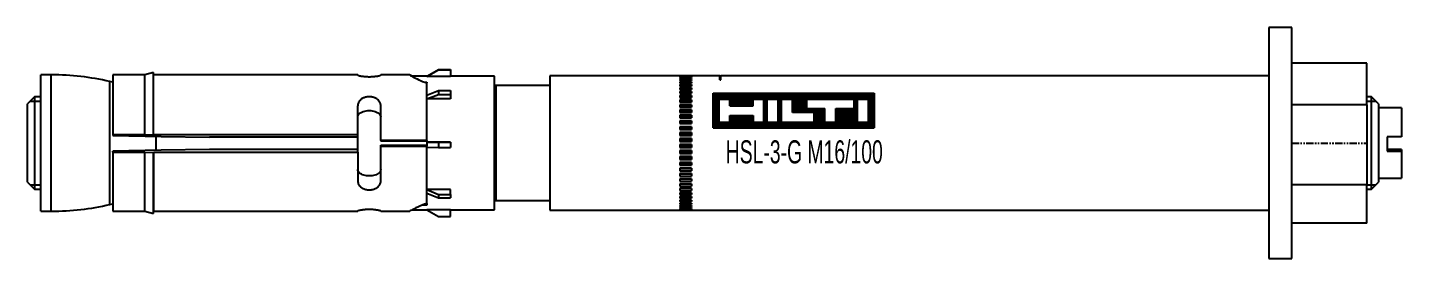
# Model space of a CAD drawing. Header units: millimetres. Extents: x 296 to 4896, y 152 to 3333.
# Drawn here: x 2737.9 to 2975.9, y 822.3 to 862.3 of the extents above; entities that cross this region are included whole.
import ezdxf
from ezdxf.enums import TextEntityAlignment as Align

# ---------------------------------------------------------------- set-up
doc = ezdxf.new("R2010")
doc.units = ezdxf.units.MM
doc.linetypes.add('DASHED', pattern=[0.25, 0.15625, -0.09375])
doc.linetypes.add('PHANTOM', pattern=[2.5, 1.25, -0.25, 0.25, -0.25, 0.25, -0.25])
for name, color, linetype in [('1', 1, 'DASHED'), ('10', 1, 'Continuous'), ('150', 7, 'Continuous'), ('3', 4, 'Continuous')]:
    doc.layers.add(name, color=color, linetype=linetype)
doc.styles.get("Standard").update_dxf_attribs({"font": 'arial.ttf'})

# ---------------------------------------------------------------- blocks, each defined once
blk = doc.blocks.new('HSL-3-G M16-100')
at = {"layer": '1', "color": 3, "linetype": 'Continuous'}
for p, q in [((0, 20), (-4, 20)), ((-4, 20), (-4, -20)), ((0, -20), (0, 20)), ((-197.2, 12.2), (-198.69, 11.8)), ((-197.09, 11.8), (-197.2, 12.2)), ((-197.2, 1.48), (-197.2, 12.2)), ((-149.8, 11.56), (-147.81, 12.71)), ((-149.8, 11.54), (-147.81, 12.68)), ((-147.81, 12.71), (-147.81, 12.68)), ((-147.81, 12.71), (-145.7, 12.71)), ((-147.81, 12.68), (-145.7, 12.68)), ((-145.7, 12.71), (-145.7, 12.68)), ((-145.7, 12.68), (-145.7, 11.53)), ((-214.87, 11.8), (-216.7, 11.8)), ((-216.7, -11.8), (-216.7, 11.8)), ((-204.2, 10.52), (-204.75, 10.65)), ((-198.69, 11.8), (-204.2, 11.8)), ((-204.2, 11.8), (-204.2, 1.43)), ((-198.69, 1.43), (-198.69, 11.8)), ((-161.8, 11.8), (-197.09, 11.8)), ((-152.8, 11.8), (-157.8, 11.8)), ((-149.8, 11.55), (-152.39, 11.55)), ((-150.15, 10.52), (-149.8, 10.52)), ((-149.8, 11.56), (-149.8, 11.55)), ((-149.8, 11.55), (-149.8, 11.54)), ((-149.8, 11.54), (-149.8, 11.53)), ((-145.7, 11.53), (-149.8, 11.53)), ((-149.8, 10.52), (-149.8, 10.41)), ((-149.8, 0.43), (-149.8, 10.4)), ((-138.1, 11.55), (-145.7, 11.55)), ((-138.1, -11.55), (-138.1, 11.55)), ((-128.5, 9.95), (-137.9, 9.95)), ((-106, 11.65), (-128.5, 11.65)), ((-128.5, 11.65), (-128.5, -11.65)), ((-106, 11.65), (-104, 11.65)), ((-104, 11.62), (-106, 11.62)), ((-106, 11.62), (-106, 11.58)), ((-106, 11.58), (-104, 11.58)), ((-104, 11.5), (-106, 11.5)), ((-106, 11.5), (-106, 11.42)), ((-106, 11.42), (-104, 11.42)), ((-104, 11.29), (-106, 11.29)), ((-106, 11.29), (-106, 11.16)), ((-106, 11.16), (-104, 11.16)), ((-106, 10.99), (-106, 10.82)), ((-104, 10.99), (-106, 10.99)), ((-106, 10.82), (-104, 10.82)), ((-106, 10.6), (-106, 10.39)), ((-104, 10.6), (-106, 10.6)), ((-106, 10.39), (-104, 10.39)), ((-106, 10.13), (-106, 9.87)), ((-104, 10.13), (-106, 10.13)), ((-106, 9.87), (-104, 9.87)), ((-106, 9.57), (-106, 9.28)), ((-104, 9.57), (-106, 9.57)), ((-99.1, 11.65), (-104, 11.65)), ((-104, 11.62), (-104, 11.58)), ((-104, 11.5), (-104, 11.42)), ((-104, 11.29), (-104, 11.16)), ((-104, 10.99), (-104, 10.82)), ((-104, 10.6), (-104, 10.39)), ((-104, 10.13), (-104, 9.87)), ((-104, 9.57), (-104, 9.28)), ((-99.1, 10.95), (-99.1, 11.65)), ((-99.1, 10.95), (-98.9, 10.95)), ((-4, 11.65), (-98.9, 11.65)), ((-98.9, 10.95), (-98.9, 11.65)), ((-217.8, 8), (-219, 6.8)), ((-218.55, 7.25), (-216.7, 7.25)), ((-216.7, 8), (-217.8, 8)), ((-217.8, 8), (-217.8, -8)), ((-149.8, 8.29), (-147.81, 9.08)), ((-149.8, 7.64), (-147.81, 8.43)), ((-145.7, 7.63), (-149.8, 7.63)), ((-147.81, 9.08), (-147.81, 8.43)), ((-147.81, 9.08), (-145.7, 9.08)), ((-147.81, 8.43), (-145.7, 8.43)), ((-145.7, 9.08), (-145.7, 8.43)), ((-145.7, 8.43), (-145.7, 7.63)), ((-106, 9.28), (-104, 9.28)), ((-106, 8.93), (-106, 8.61)), ((-104, 8.93), (-106, 8.93)), ((-106, 8.61), (-104, 8.61)), ((-106, 8.23), (-106, 7.87)), ((-104, 8.23), (-106, 8.23)), ((-104, 7.88), (-106, 7.88)), ((-106, 7.87), (-104, 7.87)), ((-106, 7.46), (-106, 7.07)), ((-104, 7.46), (-106, 7.46)), ((-104, 8.93), (-104, 8.61)), ((-104, 8.23), (-104, 7.87)), ((-104, 7.46), (-104, 7.07)), ((13.8, 8), (13, 8)), ((13, 7.25), (14.55, 7.25)), ((15, 6.8), (13.8, 8)), ((13.8, -8), (13.8, 8)), ((-219, -6.8), (-219, 6.8)), ((-161.8, -1.1), (-161.8, 6.42)), ((-157.8, 0.43), (-157.8, 6.42)), ((-104, 7.11), (-106, 7.11)), ((-106, 7.07), (-104, 7.07)), ((-106, 6.62), (-106, 6.21)), ((-104, 6.62), (-106, 6.62)), ((-104, 6.28), (-106, 6.28)), ((-106, 6.21), (-104, 6.21)), ((-106, 5.74), (-106, 5.3)), ((-104, 5.74), (-106, 5.74)), ((-104, 5.4), (-106, 5.4)), ((-106, 5.3), (-104, 5.3)), ((-104, 4.81), (-106, 4.81)), ((-106, 4.81), (-106, 4.35)), ((-104, 6.62), (-104, 6.21)), ((-104, 5.74), (-104, 5.3)), ((-104, 4.81), (-104, 4.35)), ((15, 6.8), (15, -6.8)), ((19, 6.1), (15, 6.1)), ((19, 6.1), (19, 1.1)), ((-104, 4.48), (-106, 4.48)), ((-106, 4.35), (-104, 4.35)), ((-104, 3.83), (-106, 3.83)), ((-106, 3.83), (-106, 3.36)), ((-104, 3.52), (-106, 3.52)), ((-106, 3.36), (-104, 3.36)), ((-104, 2.83), (-106, 2.83)), ((-106, 2.83), (-106, 2.35)), ((-104, 2.54), (-106, 2.54)), ((-104, 3.83), (-104, 3.36)), ((-104, 2.83), (-104, 2.35)), ((-204.2, 1.43), (-204.2, 1.3)), ((-198.69, 1.43), (-197.2, 1.48)), ((-197.09, 1.45), (-161.8, 1.45)), ((-196.7, -1.28), (-196.7, 1.17)), ((-161.8, 0.99), (-187.47, 0.99)), ((-157.8, 0.43), (-157.8, 0.3)), ((-149.8, 0.3), (-157.8, 0.3)), ((-149.8, 0.43), (-149.8, 0.42)), ((-149.8, 0.42), (-149.8, 0.16)), ((-149.8, 0.16), (-147.81, 0.14)), ((-149.8, 0.16), (-149.8, 0.16)), ((-149.8, 0.16), (-149.8, -0.56)), ((-145.7, 0.16), (-149.8, 0.16)), ((-147.81, 0.14), (-145.7, 0.14)), ((-147.81, 0.14), (-147.81, -0.76)), ((-145.7, 0.14), (-145.7, 0.16)), ((-145.7, 0.14), (-145.7, -0.76)), ((-106, 2.35), (-104, 2.35)), ((-104, 1.81), (-106, 1.81)), ((-106, 1.81), (-106, 1.32)), ((-104, 1.53), (-106, 1.53)), ((-106, 1.32), (-104, 1.32)), ((-104, 0.77), (-106, 0.77)), ((-106, 0.77), (-106, 0.28)), ((-104, 0.51), (-106, 0.51)), ((-106, 0.28), (-104, 0.28)), ((-104, 1.81), (-104, 1.32)), ((-104, 0.77), (-104, 0.28)), ((16.5, 1.1), (16.5, -1.4)), ((19, 1.1), (16.5, 1.1)), ((-204.2, -1.56), (-204.2, -1.42)), ((-204.2, -1.56), (-204.2, -11.8)), ((-204.2, -1.56), (-198.69, -1.56)), ((-198.69, -1.56), (-197.2, -1.62)), ((-198.69, -11.8), (-198.69, -1.56)), ((-197.2, -1.62), (-197.09, -1.56)), ((-197.2, -12.2), (-197.2, -1.62)), ((-197.09, -1.56), (-161.8, -1.56)), ((-197.09, -11.8), (-197.09, -1.56)), ((-187.46, -1.1), (-187.47, -1.1)), ((-161.8, -1.1), (-187.47, -1.1)), ((-161.8, -1.56), (-161.8, -1.1)), ((-161.8, -1.56), (-161.8, -6.54)), ((-157.8, -0.57), (-157.8, -0.4)), ((-157.8, -0.4), (-149.8, -0.4)), ((-157.8, -6.54), (-157.8, -0.57)), ((-149.8, -0.57), (-149.8, -0.56)), ((-149.8, -10.46), (-149.8, -0.57)), ((-149.8, -0.74), (-147.81, -0.76)), ((-147.81, -0.76), (-145.7, -0.76)), ((-104, -0.28), (-106, -0.28)), ((-106, -0.28), (-106, -0.77)), ((-104, -0.51), (-106, -0.51)), ((-106, -0.77), (-104, -0.77)), ((-106, -1.32), (-106, -1.81)), ((-104, -1.32), (-106, -1.32)), ((-104, -1.53), (-106, -1.53)), ((-106, -1.81), (-104, -1.81)), ((-106, -2.35), (-106, -2.83)), ((-104, -2.35), (-106, -2.35)), ((-104, -0.28), (-104, -0.77)), ((-104, -1.32), (-104, -1.81)), ((-104, -2.35), (-104, -2.83)), ((19, -1.1), (16.5, -1.1)), ((16.5, -1.4), (19, -1.4)), ((19, -1.1), (19, -1.4)), ((19, -1.4), (19, -6.1)), ((-104, -2.54), (-106, -2.54)), ((-106, -2.83), (-104, -2.83)), ((-106, -3.36), (-106, -3.83)), ((-104, -3.36), (-106, -3.36)), ((-104, -3.52), (-106, -3.52)), ((-106, -3.83), (-104, -3.83)), ((-106, -4.35), (-106, -4.81)), ((-104, -4.35), (-106, -4.35)), ((-104, -4.48), (-106, -4.48)), ((-104, -3.36), (-104, -3.83)), ((-104, -4.35), (-104, -4.81)), ((-219, -6.8), (-217.8, -8)), ((-106, -4.81), (-104, -4.81)), ((-106, -5.3), (-106, -5.74)), ((-104, -5.3), (-106, -5.3)), ((-104, -5.4), (-106, -5.4)), ((-106, -5.74), (-104, -5.74)), ((-106, -6.21), (-106, -6.62)), ((-104, -6.21), (-106, -6.21)), ((-104, -6.28), (-106, -6.28)), ((-106, -6.62), (-104, -6.62)), ((-106, -7.07), (-106, -7.46)), ((-104, -7.07), (-106, -7.07)), ((-104, -7.11), (-106, -7.11)), ((-104, -5.3), (-104, -5.74)), ((-104, -6.21), (-104, -6.62)), ((-104, -7.07), (-104, -7.46)), ((13.8, -8), (15, -6.8)), ((15, -6.1), (19, -6.1)), ((-218.55, -7.25), (-216.7, -7.25)), ((-217.8, -8), (-216.7, -8)), ((-145.7, -8.05), (-149.8, -8.05)), ((-149.8, -8.06), (-147.81, -8.89)), ((-149.8, -8.68), (-147.81, -9.51)), ((-147.81, -8.89), (-147.81, -9.51)), ((-147.81, -8.89), (-145.7, -8.89)), ((-147.81, -9.51), (-145.7, -9.51)), ((-145.7, -8.89), (-145.7, -8.05)), ((-145.7, -8.89), (-145.7, -9.51)), ((-106, -7.46), (-104, -7.46)), ((-106, -7.87), (-106, -8.23)), ((-104, -7.87), (-106, -7.87)), ((-104, -7.88), (-106, -7.88)), ((-106, -8.23), (-104, -8.23)), ((-104, -8.61), (-106, -8.61)), ((-106, -8.61), (-106, -8.93)), ((-106, -8.93), (-104, -8.93)), ((-104, -9.28), (-106, -9.28)), ((-106, -9.28), (-106, -9.57)), ((-104, -7.87), (-104, -8.23)), ((-104, -8.61), (-104, -8.93)), ((-104, -9.28), (-104, -9.57)), ((13, -7.25), (14.55, -7.25)), ((13, -8), (13.8, -8)), ((-216.7, -11.8), (-214.87, -11.8)), ((-204.75, -10.65), (-204.2, -10.52)), ((-204.2, -11.8), (-198.69, -11.8)), ((-198.69, -11.8), (-197.2, -12.2)), ((-197.2, -12.2), (-197.09, -11.8)), ((-197.09, -11.8), (-161.8, -11.8)), ((-157.8, -11.8), (-152.8, -11.8)), ((-152.34, -11.55), (-149.8, -11.55)), ((-149.8, -10.75), (-150.6, -10.75)), ((-149.8, -10.48), (-149.8, -10.75)), ((-145.7, -11.55), (-149.8, -11.55)), ((-149.8, -11.56), (-149.8, -11.55)), ((-149.8, -11.56), (-147.81, -12.71)), ((-145.7, -11.55), (-138.1, -11.55)), ((-145.7, -12.71), (-145.7, -11.55)), ((-137.9, -9.95), (-128.5, -9.95)), ((-128.5, -11.65), (-106, -11.65)), ((-106, -9.57), (-104, -9.57)), ((-104, -9.87), (-106, -9.87)), ((-106, -9.87), (-106, -10.13)), ((-106, -10.13), (-104, -10.13)), ((-104, -10.39), (-106, -10.39)), ((-106, -10.39), (-106, -10.6)), ((-106, -10.6), (-104, -10.6)), ((-104, -10.82), (-106, -10.82)), ((-106, -10.82), (-106, -10.99)), ((-106, -10.99), (-104, -10.99)), ((-106, -11.16), (-106, -11.29)), ((-104, -11.16), (-106, -11.16)), ((-106, -11.29), (-104, -11.29)), ((-106, -11.42), (-106, -11.5)), ((-104, -11.42), (-106, -11.42)), ((-106, -11.5), (-104, -11.5)), ((-106, -11.58), (-106, -11.62)), ((-104, -11.58), (-106, -11.58)), ((-106, -11.62), (-104, -11.62)), ((-104, -11.65), (-106, -11.65)), ((-104, -9.87), (-104, -10.13)), ((-104, -10.39), (-104, -10.6)), ((-104, -10.82), (-104, -10.99)), ((-104, -11.16), (-104, -11.29)), ((-104, -11.42), (-104, -11.5)), ((-104, -11.58), (-104, -11.62)), ((-104, -11.65), (-4, -11.65)), ((-147.81, -12.71), (-145.7, -12.71)), ((-4, -20), (0, -20))]:
    blk.add_line(p, q, dxfattribs=at)
at = {"layer": '1', "color": 1, "linetype": 'Continuous'}
for p, q in [((-214.87, -11.8), (-214.87, 11.8)), ((-204.75, -10.65), (-204.75, 10.65)), ((-137.9, 9.95), (-137.9, -9.95))]:
    blk.add_line(p, q, dxfattribs=at)
at = {"layer": '1', "color": 3, "linetype": 'Continuous'}
for points in [[(-161.8, 11.78, 0), (-161.79, 11.77, 0), (-161.78, 11.75, 0), (-161.74, 11.74, 0), (-161.7, 11.72, 0), (-161.65, 11.7, 0), (-161.58, 11.68, 0), (-161.5, 11.66, 0), (-161.42, 11.64, 0), (-161.32, 11.62, 0), (-161.21, 11.6, 0), (-161.1, 11.58, 0), (-160.98, 11.56, 0), (-160.84, 11.55, 0), (-160.71, 11.53, 0), (-160.57, 11.52, 0), (-160.42, 11.5, 0), (-160.27, 11.49, 0), (-160.11, 11.49, 0), (-159.96, 11.48, 0), (-159.8, 11.48, 0), (-159.64, 11.48, 0), (-159.49, 11.49, 0), (-159.33, 11.49, 0), (-159.18, 11.5, 0), (-159.03, 11.52, 0), (-158.89, 11.53, 0), (-158.76, 11.55, 0), (-158.62, 11.56, 0), (-158.5, 11.58, 0), (-158.39, 11.6, 0), (-158.28, 11.62, 0), (-158.18, 11.64, 0), (-158.1, 11.66, 0), (-158.02, 11.68, 0), (-157.95, 11.7, 0), (-157.9, 11.72, 0), (-157.86, 11.74, 0), (-157.82, 11.75, 0), (-157.81, 11.77, 0), (-157.8, 11.78, 0)], [(-152.8, 11.8, 0), (-152.79, 11.79, 0), (-152.74, 11.76, 0), (-152.66, 11.71, 0), (-152.55, 11.64, 0), (-152.4, 11.56, 0), (-152.23, 11.46, 0), (-152.02, 11.35, 0), (-151.78, 11.22, 0), (-151.52, 11.09, 0), (-151.22, 10.95, 0), (-150.9, 10.81, 0), (-150.56, 10.67, 0), (-150.19, 10.53, 0), (-149.8, 10.4, 0)], [(-152.34, 11.55, 0), (-152.43, 11.6, 0), (-152.51, 11.64, 0), (-152.58, 11.68, 0), (-152.64, 11.72, 0), (-152.69, 11.74, 0), (-152.73, 11.77, 0), (-152.77, 11.78, 0), (-152.79, 11.79, 0)], [(-106, 11.65, 0), (-106, 11.65, 0), (-106, 11.65, 0)], [(-104, 11.65, 0), (-104, 11.65, 0), (-104, 11.65, 0)], [(-157.8, 6.42, 0), (-157.8, 6.53, 0), (-157.82, 6.64, 0), (-157.84, 6.75, 0), (-157.87, 6.85, 0), (-157.91, 6.95, 0), (-157.95, 7.05, 0), (-158.01, 7.15, 0), (-158.07, 7.24, 0), (-158.14, 7.33, 0), (-158.21, 7.41, 0), (-158.3, 7.49, 0), (-158.39, 7.56, 0), (-158.48, 7.63, 0), (-158.58, 7.69, 0), (-158.69, 7.75, 0), (-158.8, 7.8, 0), (-158.92, 7.85, 0), (-159.03, 7.89, 0), (-159.16, 7.92, 0), (-159.28, 7.95, 0), (-159.41, 7.97, 0), (-159.54, 7.99, 0), (-159.67, 8, 0), (-159.8, 8, 0), (-159.93, 8, 0), (-160.06, 7.99, 0), (-160.19, 7.97, 0), (-160.32, 7.95, 0), (-160.44, 7.92, 0), (-160.57, 7.89, 0), (-160.68, 7.85, 0), (-160.8, 7.8, 0), (-160.91, 7.75, 0), (-161.02, 7.69, 0), (-161.12, 7.63, 0), (-161.21, 7.56, 0), (-161.3, 7.49, 0), (-161.39, 7.41, 0), (-161.46, 7.33, 0), (-161.53, 7.24, 0), (-161.59, 7.15, 0), (-161.65, 7.05, 0), (-161.69, 6.95, 0), (-161.73, 6.85, 0), (-161.76, 6.75, 0), (-161.78, 6.64, 0), (-161.8, 6.53, 0), (-161.8, 6.42, 0)], [(-161.8, 4.52, 0), (-161.76, 4.74, 0), (-161.65, 4.94, 0), (-161.49, 5.11, 0), (-161.29, 5.25, 0), (-161.08, 5.37, 0), (-160.84, 5.46, 0), (-160.59, 5.54, 0), (-160.33, 5.59, 0), (-160.07, 5.62, 0), (-159.8, 5.63, 0), (-159.54, 5.62, 0), (-159.27, 5.59, 0), (-159.02, 5.54, 0), (-158.77, 5.46, 0), (-158.53, 5.37, 0), (-158.31, 5.25, 0), (-158.12, 5.11, 0), (-157.96, 4.94, 0), (-157.84, 4.74, 0), (-157.8, 4.52, 0)], [(-198.69, 1.43, 0), (-201.45, 1.43, 0), (-204.2, 1.43, 0)], [(-204.2, 1.3, 0), (-204.2, 1.3, 0), (-204.19, 1.29, 0)], [(-204.19, 1.29, 0), (-195.83, 1.15, 0), (-187.46, 1.01, 0)], [(-149.8, 0.43, 0), (-153.8, 0.43, 0), (-157.8, 0.43, 0)], [(-204.19, -1.41, 0), (-204.2, -1.42, 0), (-204.2, -1.42, 0)], [(-187.46, -1.1, 0), (-195.83, -1.26, 0), (-204.19, -1.41, 0)], [(-157.8, -0.57, 0), (-153.8, -0.57, 0), (-149.8, -0.57, 0)], [(-157.8, -4.6, 0), (-157.83, -4.8, 0), (-157.93, -4.98, 0), (-158.07, -5.14, 0), (-158.24, -5.27, 0), (-158.43, -5.39, 0), (-158.63, -5.49, 0), (-158.85, -5.56, 0), (-159.08, -5.62, 0), (-159.32, -5.66, 0), (-159.56, -5.69, 0), (-159.8, -5.7, 0), (-160.04, -5.69, 0), (-160.28, -5.66, 0), (-160.52, -5.62, 0), (-160.75, -5.56, 0), (-160.97, -5.49, 0), (-161.17, -5.39, 0), (-161.36, -5.27, 0), (-161.53, -5.14, 0), (-161.67, -4.98, 0), (-161.76, -4.8, 0), (-161.8, -4.6, 0)], [(-161.8, -6.54, 0), (-161.79, -6.67, 0), (-161.78, -6.79, 0), (-161.74, -6.92, 0), (-161.7, -7.04, 0), (-161.65, -7.16, 0), (-161.58, -7.27, 0), (-161.5, -7.38, 0), (-161.42, -7.48, 0), (-161.32, -7.58, 0), (-161.21, -7.66, 0), (-161.1, -7.74, 0), (-160.98, -7.82, 0), (-160.84, -7.88, 0), (-160.71, -7.94, 0), (-160.57, -7.99, 0), (-160.42, -8.03, 0), (-160.27, -8.06, 0), (-160.11, -8.08, 0), (-159.96, -8.1, 0), (-159.8, -8.1, 0), (-159.64, -8.1, 0), (-159.49, -8.08, 0), (-159.33, -8.06, 0), (-159.18, -8.03, 0), (-159.03, -7.99, 0), (-158.89, -7.94, 0), (-158.76, -7.88, 0), (-158.62, -7.82, 0), (-158.5, -7.74, 0), (-158.39, -7.66, 0), (-158.28, -7.58, 0), (-158.18, -7.48, 0), (-158.1, -7.38, 0), (-158.02, -7.27, 0), (-157.95, -7.16, 0), (-157.9, -7.04, 0), (-157.86, -6.92, 0), (-157.82, -6.79, 0), (-157.81, -6.67, 0), (-157.8, -6.54, 0)], [(-157.8, -11.78, 0), (-157.8, -11.78, 0), (-157.82, -11.77, 0), (-157.84, -11.76, 0), (-157.87, -11.75, 0), (-157.91, -11.73, 0), (-157.95, -11.72, 0), (-158.01, -11.7, 0), (-158.07, -11.69, 0), (-158.14, -11.67, 0), (-158.21, -11.66, 0), (-158.3, -11.64, 0), (-158.39, -11.63, 0), (-158.48, -11.61, 0), (-158.58, -11.6, 0), (-158.69, -11.58, 0), (-158.8, -11.57, 0), (-158.92, -11.56, 0), (-159.03, -11.54, 0), (-159.16, -11.53, 0), (-159.28, -11.53, 0), (-159.41, -11.52, 0), (-159.54, -11.52, 0), (-159.67, -11.51, 0), (-159.8, -11.51, 0), (-159.93, -11.51, 0), (-160.06, -11.52, 0), (-160.19, -11.52, 0), (-160.32, -11.53, 0), (-160.44, -11.53, 0), (-160.57, -11.54, 0), (-160.68, -11.56, 0), (-160.8, -11.57, 0), (-160.91, -11.58, 0), (-161.02, -11.6, 0), (-161.12, -11.61, 0), (-161.21, -11.63, 0), (-161.3, -11.64, 0), (-161.39, -11.66, 0), (-161.46, -11.67, 0), (-161.53, -11.69, 0), (-161.59, -11.7, 0), (-161.65, -11.72, 0), (-161.69, -11.73, 0), (-161.73, -11.75, 0), (-161.76, -11.76, 0), (-161.78, -11.77, 0), (-161.8, -11.78, 0), (-161.8, -11.78, 0)], [(-149.8, -10.46, 0), (-150.24, -10.61, 0), (-150.66, -10.77, 0), (-151.04, -10.93, 0), (-151.39, -11.08, 0), (-151.71, -11.23, 0), (-151.99, -11.37, 0), (-152.23, -11.49, 0), (-152.43, -11.6, 0), (-152.59, -11.68, 0), (-152.7, -11.75, 0), (-152.77, -11.79, 0), (-152.8, -11.8, 0)], [(-106, -11.65, 0), (-106, -11.65, 0), (-106, -11.65, 0)], [(-104, -11.65, 0), (-104, -11.65, 0), (-104, -11.65, 0)]]:
    blk.add_polyline3d(points, dxfattribs=at)
for centre, start, end in [((-214.87, -33.2), 77, 90), ((-214.87, 33.2), 270, 283)]:
    blk.add_arc(centre, 45, start, end, dxfattribs=at)
at = {"layer": '1', "color": 3, "linetype": 'Continuous', "extrusion": (0, 0, -1)}
for centre, radius, start, end in [((137.9, 10.15), 0.2, 270, 0), ((99, 11.65), 0.1, 180, 0), ((137.9, -10.15), 0.2, 0, 90)]:
    blk.add_arc(centre, radius, start, end, dxfattribs=at)
at = {"layer": '10'}
for p, q in [((-100.21, 2.61), (-100.21, 8.61)), ((-100.21, 8.61), (-72.33, 8.61)), ((-100.15, 8.61), (-100.15, 2.61)), ((-100.05, 2.61), (-100.05, 8.61)), ((-99.95, 8.61), (-99.95, 2.61)), ((-99.85, 2.61), (-99.85, 8.61)), ((-99.75, 8.61), (-99.75, 2.61)), ((-99.65, 2.61), (-99.65, 8.61)), ((-99.55, 8.61), (-99.55, 2.61)), ((-99.45, 2.61), (-99.45, 8.61)), ((-99.35, 8.61), (-99.35, 2.61)), ((-99.25, 2.61), (-99.25, 8.61)), ((-99.21, 3.61), (-99.21, 7.61)), ((-99.21, 7.61), (-97.33, 7.61)), ((-99.15, 8.61), (-99.15, 7.61)), ((-99.05, 7.61), (-99.05, 8.61)), ((-98.95, 8.61), (-98.95, 7.61)), ((-98.85, 7.61), (-98.85, 8.61)), ((-98.75, 8.61), (-98.75, 7.61)), ((-98.65, 7.61), (-98.65, 8.61)), ((-98.55, 8.61), (-98.55, 7.61)), ((-98.45, 7.61), (-98.45, 8.61)), ((-98.35, 8.61), (-98.35, 7.61)), ((-98.25, 7.61), (-98.25, 8.61)), ((-98.15, 8.61), (-98.15, 7.61)), ((-98.05, 7.61), (-98.05, 8.61)), ((-97.95, 8.61), (-97.95, 7.61)), ((-97.85, 7.61), (-97.85, 8.61)), ((-97.75, 8.61), (-97.75, 7.61)), ((-97.65, 7.61), (-97.65, 8.61)), ((-97.55, 8.61), (-97.55, 7.61)), ((-97.45, 7.61), (-97.45, 8.61)), ((-97.35, 8.61), (-97.35, 7.61)), ((-97.33, 6.43), (-97.33, 7.61)), ((-97.25, 6.43), (-97.25, 8.61)), ((-97.15, 8.61), (-97.15, 6.43)), ((-97.05, 6.43), (-97.05, 8.61)), ((-96.95, 8.61), (-96.95, 6.43)), ((-96.85, 6.43), (-96.85, 8.61)), ((-96.75, 8.61), (-96.75, 6.43)), ((-96.65, 6.43), (-96.65, 8.61)), ((-96.55, 8.61), (-96.55, 6.43)), ((-96.45, 6.43), (-96.45, 8.61)), ((-96.35, 8.61), (-96.35, 6.43)), ((-96.25, 6.43), (-96.25, 8.61)), ((-96.15, 8.61), (-96.15, 6.43)), ((-96.05, 6.43), (-96.05, 8.61)), ((-95.95, 8.61), (-95.95, 6.43)), ((-95.85, 6.43), (-95.85, 8.61)), ((-95.75, 8.61), (-95.75, 6.43)), ((-95.65, 6.43), (-95.65, 8.61)), ((-95.55, 8.61), (-95.55, 6.43)), ((-95.45, 6.43), (-95.45, 8.61)), ((-95.35, 8.61), (-95.35, 6.43)), ((-95.25, 6.43), (-95.25, 8.61)), ((-95.15, 8.61), (-95.15, 6.43)), ((-95.05, 6.43), (-95.05, 8.61)), ((-94.95, 8.61), (-94.95, 6.43)), ((-94.85, 6.43), (-94.85, 8.61)), ((-94.75, 8.61), (-94.75, 6.43)), ((-94.65, 6.43), (-94.65, 8.61)), ((-94.55, 8.61), (-94.55, 6.43)), ((-94.45, 6.43), (-94.45, 8.61)), ((-94.35, 8.61), (-94.35, 6.43)), ((-94.25, 6.43), (-94.25, 8.61)), ((-94.15, 8.61), (-94.15, 6.43)), ((-94.05, 6.43), (-94.05, 8.61)), ((-93.95, 8.61), (-93.95, 6.43)), ((-93.85, 6.43), (-93.85, 8.61)), ((-93.75, 8.61), (-93.75, 6.43)), ((-93.65, 6.43), (-93.65, 8.61)), ((-93.55, 8.61), (-93.55, 6.43)), ((-93.45, 6.43), (-93.45, 8.61)), ((-93.35, 8.61), (-93.35, 6.43)), ((-93.33, 7.61), (-91.44, 7.61)), ((-93.33, 6.43), (-93.33, 7.61)), ((-93.25, 7.61), (-93.25, 8.61)), ((-93.15, 8.61), (-93.15, 7.61)), ((-93.05, 7.61), (-93.05, 8.61)), ((-92.95, 8.61), (-92.95, 7.61)), ((-92.85, 7.61), (-92.85, 8.61)), ((-92.75, 8.61), (-92.75, 7.61)), ((-92.65, 7.61), (-92.65, 8.61)), ((-92.55, 8.61), (-92.55, 7.61)), ((-92.45, 7.61), (-92.45, 8.61)), ((-92.35, 8.61), (-92.35, 7.61)), ((-92.25, 7.61), (-92.25, 8.61)), ((-92.15, 8.61), (-92.15, 7.61)), ((-92.05, 7.61), (-92.05, 8.61)), ((-91.95, 8.61), (-91.95, 7.61)), ((-91.85, 7.61), (-91.85, 8.61)), ((-91.75, 8.61), (-91.75, 7.61)), ((-91.65, 7.61), (-91.65, 8.61)), ((-91.55, 8.61), (-91.55, 7.61)), ((-91.45, 7.61), (-91.45, 8.61)), ((-91.44, 3.61), (-91.44, 7.61)), ((-91.35, 8.61), (-91.35, 2.61)), ((-91.25, 2.61), (-91.25, 8.61)), ((-91.15, 8.61), (-91.15, 2.61)), ((-91.05, 2.61), (-91.05, 8.61)), ((-90.95, 8.61), (-90.95, 2.61)), ((-90.86, 7.61), (-88.97, 7.61)), ((-90.86, 3.61), (-90.86, 7.61)), ((-90.85, 7.61), (-90.85, 8.61)), ((-90.75, 8.61), (-90.75, 7.61)), ((-90.65, 7.61), (-90.65, 8.61)), ((-90.55, 8.61), (-90.55, 7.61)), ((-90.45, 7.61), (-90.45, 8.61)), ((-90.35, 8.61), (-90.35, 7.61)), ((-90.25, 7.61), (-90.25, 8.61)), ((-90.15, 8.61), (-90.15, 7.61)), ((-90.05, 7.61), (-90.05, 8.61)), ((-89.95, 8.61), (-89.95, 7.61)), ((-89.85, 7.61), (-89.85, 8.61)), ((-89.75, 8.61), (-89.75, 7.61)), ((-89.65, 7.61), (-89.65, 8.61)), ((-89.55, 8.61), (-89.55, 7.61)), ((-89.45, 7.61), (-89.45, 8.61)), ((-89.35, 8.61), (-89.35, 7.61)), ((-89.25, 7.61), (-89.25, 8.61)), ((-89.15, 8.61), (-89.15, 7.61)), ((-89.05, 7.61), (-89.05, 8.61)), ((-88.97, 3.61), (-88.97, 7.61)), ((-88.95, 8.61), (-88.95, 2.61)), ((-88.85, 2.61), (-88.85, 8.61)), ((-88.75, 8.61), (-88.75, 2.61)), ((-88.65, 2.61), (-88.65, 8.61)), ((-88.55, 8.61), (-88.55, 2.61)), ((-88.45, 2.61), (-88.45, 8.61)), ((-88.39, 7.61), (-86.5, 7.61)), ((-88.39, 3.61), (-88.39, 7.61)), ((-88.35, 8.61), (-88.35, 7.61)), ((-88.25, 7.61), (-88.25, 8.61)), ((-88.15, 8.61), (-88.15, 7.61)), ((-88.05, 7.61), (-88.05, 8.61)), ((-87.95, 8.61), (-87.95, 7.61)), ((-87.85, 7.61), (-87.85, 8.61)), ((-87.75, 8.61), (-87.75, 7.61)), ((-87.65, 7.61), (-87.65, 8.61)), ((-87.55, 8.61), (-87.55, 7.61)), ((-87.45, 7.61), (-87.45, 8.61)), ((-87.35, 8.61), (-87.35, 7.61)), ((-87.25, 7.61), (-87.25, 8.61)), ((-87.15, 8.61), (-87.15, 7.61)), ((-87.05, 7.61), (-87.05, 8.61)), ((-86.95, 8.61), (-86.95, 7.61)), ((-86.85, 7.61), (-86.85, 8.61)), ((-86.75, 8.61), (-86.75, 7.61)), ((-86.65, 7.61), (-86.65, 8.61)), ((-86.55, 8.61), (-86.55, 7.61)), ((-86.5, 5.26), (-86.5, 7.61)), ((-86.45, 5.26), (-86.45, 8.61)), ((-86.35, 8.61), (-86.35, 5.26)), ((-86.25, 5.26), (-86.25, 8.61)), ((-86.15, 8.61), (-86.15, 5.26)), ((-86.05, 5.26), (-86.05, 8.61)), ((-85.95, 8.61), (-85.95, 5.26)), ((-85.85, 5.26), (-85.85, 8.61)), ((-85.75, 8.61), (-85.75, 5.26)), ((-85.65, 5.26), (-85.65, 8.61)), ((-85.55, 8.61), (-85.55, 5.26)), ((-85.45, 5.26), (-85.45, 8.61)), ((-85.35, 8.61), (-85.35, 5.26)), ((-85.25, 5.26), (-85.25, 8.61)), ((-85.15, 8.61), (-85.15, 5.26)), ((-85.05, 5.26), (-85.05, 8.61)), ((-84.95, 8.61), (-84.95, 5.26)), ((-84.85, 5.26), (-84.85, 8.61)), ((-84.75, 8.61), (-84.75, 5.26)), ((-84.65, 5.26), (-84.65, 8.61)), ((-84.55, 8.61), (-84.55, 5.26)), ((-84.45, 5.26), (-84.45, 8.61)), ((-84.35, 8.61), (-84.35, 5.26)), ((-84.25, 5.26), (-84.25, 8.61)), ((-84.15, 8.61), (-84.15, 5.26)), ((-84.05, 5.26), (-84.05, 8.61)), ((-84.03, 7.61), (-75.8, 7.61)), ((-84.03, 5.96), (-84.03, 7.61)), ((-83.95, 8.61), (-83.95, 7.61)), ((-83.85, 7.61), (-83.85, 8.61)), ((-83.75, 8.61), (-83.75, 7.61)), ((-83.65, 7.61), (-83.65, 8.61)), ((-83.55, 8.61), (-83.55, 7.61)), ((-83.45, 7.61), (-83.45, 8.61)), ((-83.35, 8.61), (-83.35, 7.61)), ((-83.25, 7.61), (-83.25, 8.61)), ((-83.15, 8.61), (-83.15, 7.61)), ((-83.05, 7.61), (-83.05, 8.61)), ((-82.95, 8.61), (-82.95, 7.61)), ((-82.85, 7.61), (-82.85, 8.61)), ((-82.75, 8.61), (-82.75, 7.61)), ((-82.65, 7.61), (-82.65, 8.61)), ((-82.55, 8.61), (-82.55, 7.61)), ((-82.45, 7.61), (-82.45, 8.61)), ((-82.35, 8.61), (-82.35, 7.61)), ((-82.25, 7.61), (-82.25, 8.61)), ((-82.15, 8.61), (-82.15, 7.61)), ((-82.05, 7.61), (-82.05, 8.61)), ((-81.95, 8.61), (-81.95, 7.61)), ((-81.85, 7.61), (-81.85, 8.61)), ((-81.75, 8.61), (-81.75, 7.61)), ((-81.65, 7.61), (-81.65, 8.61)), ((-81.55, 8.61), (-81.55, 7.61)), ((-81.45, 7.61), (-81.45, 8.61)), ((-81.35, 8.61), (-81.35, 7.61)), ((-81.25, 7.61), (-81.25, 8.61)), ((-81.15, 8.61), (-81.15, 7.61)), ((-81.05, 7.61), (-81.05, 8.61)), ((-80.95, 8.61), (-80.95, 7.61)), ((-80.85, 7.61), (-80.85, 8.61)), ((-80.75, 8.61), (-80.75, 7.61)), ((-80.65, 7.61), (-80.65, 8.61)), ((-80.55, 8.61), (-80.55, 7.61)), ((-80.45, 7.61), (-80.45, 8.61)), ((-80.35, 8.61), (-80.35, 7.61)), ((-80.25, 7.61), (-80.25, 8.61)), ((-80.15, 8.61), (-80.15, 7.61)), ((-80.05, 7.61), (-80.05, 8.61)), ((-79.95, 8.61), (-79.95, 7.61)), ((-79.85, 7.61), (-79.85, 8.61)), ((-79.75, 8.61), (-79.75, 7.61)), ((-79.65, 7.61), (-79.65, 8.61)), ((-79.55, 8.61), (-79.55, 7.61)), ((-79.45, 7.61), (-79.45, 8.61)), ((-79.35, 8.61), (-79.35, 7.61)), ((-79.25, 7.61), (-79.25, 8.61)), ((-79.15, 8.61), (-79.15, 7.61)), ((-79.05, 7.61), (-79.05, 8.61)), ((-78.95, 8.61), (-78.95, 7.61)), ((-78.85, 7.61), (-78.85, 8.61)), ((-78.75, 8.61), (-78.75, 7.61)), ((-78.65, 7.61), (-78.65, 8.61)), ((-78.55, 8.61), (-78.55, 7.61)), ((-78.45, 7.61), (-78.45, 8.61)), ((-78.35, 8.61), (-78.35, 7.61)), ((-78.25, 7.61), (-78.25, 8.61)), ((-78.15, 8.61), (-78.15, 7.61)), ((-78.05, 7.61), (-78.05, 8.61)), ((-77.95, 8.61), (-77.95, 7.61)), ((-77.85, 7.61), (-77.85, 8.61)), ((-77.75, 8.61), (-77.75, 7.61)), ((-77.65, 7.61), (-77.65, 8.61)), ((-77.55, 8.61), (-77.55, 7.61)), ((-77.45, 7.61), (-77.45, 8.61)), ((-77.35, 8.61), (-77.35, 7.61)), ((-77.25, 7.61), (-77.25, 8.61)), ((-77.15, 8.61), (-77.15, 7.61)), ((-77.05, 7.61), (-77.05, 8.61)), ((-76.95, 8.61), (-76.95, 7.61)), ((-76.85, 7.61), (-76.85, 8.61)), ((-76.75, 8.61), (-76.75, 7.61)), ((-76.65, 7.61), (-76.65, 8.61)), ((-76.55, 8.61), (-76.55, 7.61)), ((-76.45, 7.61), (-76.45, 8.61)), ((-76.35, 8.61), (-76.35, 7.61)), ((-76.25, 7.61), (-76.25, 8.61)), ((-76.15, 8.61), (-76.15, 7.61)), ((-76.05, 7.61), (-76.05, 8.61)), ((-75.95, 8.61), (-75.95, 7.61)), ((-75.85, 7.61), (-75.85, 8.61)), ((-75.8, 5.96), (-75.8, 7.61)), ((-75.75, 8.61), (-75.75, 2.61)), ((-75.65, 2.61), (-75.65, 8.61)), ((-75.55, 8.61), (-75.55, 2.61)), ((-75.45, 2.61), (-75.45, 8.61)), ((-75.35, 8.61), (-75.35, 2.61)), ((-75.25, 2.61), (-75.25, 8.61)), ((-75.21, 7.61), (-73.33, 7.61)), ((-75.21, 3.61), (-75.21, 7.61)), ((-75.15, 8.61), (-75.15, 7.61)), ((-75.05, 7.61), (-75.05, 8.61)), ((-74.95, 8.61), (-74.95, 7.61)), ((-74.85, 7.61), (-74.85, 8.61)), ((-74.75, 8.61), (-74.75, 7.61)), ((-74.65, 7.61), (-74.65, 8.61)), ((-74.55, 8.61), (-74.55, 7.61)), ((-74.45, 7.61), (-74.45, 8.61)), ((-74.35, 8.61), (-74.35, 7.61)), ((-74.25, 7.61), (-74.25, 8.61)), ((-74.15, 8.61), (-74.15, 7.61)), ((-74.05, 7.61), (-74.05, 8.61)), ((-73.95, 8.61), (-73.95, 7.61)), ((-73.85, 7.61), (-73.85, 8.61)), ((-73.75, 8.61), (-73.75, 7.61)), ((-73.65, 7.61), (-73.65, 8.61)), ((-73.55, 8.61), (-73.55, 7.61)), ((-73.45, 7.61), (-73.45, 8.61)), ((-73.35, 8.61), (-73.35, 7.61)), ((-73.33, 3.61), (-73.33, 7.61)), ((-73.25, 2.61), (-73.25, 8.61)), ((-73.15, 8.61), (-73.15, 2.61)), ((-73.05, 2.61), (-73.05, 8.61)), ((-72.95, 8.61), (-72.95, 2.61)), ((-72.85, 2.61), (-72.85, 8.61)), ((-72.75, 8.61), (-72.75, 2.61)), ((-72.65, 2.61), (-72.65, 8.61)), ((-72.55, 8.61), (-72.55, 2.61)), ((-72.45, 2.61), (-72.45, 8.61)), ((-72.35, 8.61), (-72.35, 2.61)), ((-72.33, 2.61), (-72.33, 8.61)), ((-97.33, 6.43), (-93.33, 6.43)), ((-97.33, 3.61), (-97.33, 4.78)), ((-97.33, 4.78), (-93.33, 4.78)), ((-97.25, 2.61), (-97.25, 4.78)), ((-97.15, 4.78), (-97.15, 2.61)), ((-97.05, 2.61), (-97.05, 4.78)), ((-96.95, 4.78), (-96.95, 2.61)), ((-96.85, 2.61), (-96.85, 4.78)), ((-96.75, 4.78), (-96.75, 2.61)), ((-96.65, 2.61), (-96.65, 4.78)), ((-96.55, 4.78), (-96.55, 2.61)), ((-96.45, 2.61), (-96.45, 4.78)), ((-96.35, 4.78), (-96.35, 2.61)), ((-96.25, 2.61), (-96.25, 4.78)), ((-96.15, 4.78), (-96.15, 2.61)), ((-96.05, 2.61), (-96.05, 4.78)), ((-95.95, 4.78), (-95.95, 2.61)), ((-95.85, 2.61), (-95.85, 4.78)), ((-95.75, 4.78), (-95.75, 2.61)), ((-95.65, 2.61), (-95.65, 4.78)), ((-95.55, 4.78), (-95.55, 2.61)), ((-95.45, 2.61), (-95.45, 4.78)), ((-95.35, 4.78), (-95.35, 2.61)), ((-95.25, 2.61), (-95.25, 4.78)), ((-95.15, 4.78), (-95.15, 2.61)), ((-95.05, 2.61), (-95.05, 4.78)), ((-94.95, 4.78), (-94.95, 2.61)), ((-94.85, 2.61), (-94.85, 4.78)), ((-94.75, 4.78), (-94.75, 2.61)), ((-94.65, 2.61), (-94.65, 4.78)), ((-94.55, 4.78), (-94.55, 2.61)), ((-94.45, 2.61), (-94.45, 4.78)), ((-94.35, 4.78), (-94.35, 2.61)), ((-94.25, 2.61), (-94.25, 4.78)), ((-94.15, 4.78), (-94.15, 2.61)), ((-94.05, 2.61), (-94.05, 4.78)), ((-93.95, 4.78), (-93.95, 2.61)), ((-93.85, 2.61), (-93.85, 4.78)), ((-93.75, 4.78), (-93.75, 2.61)), ((-93.65, 2.61), (-93.65, 4.78)), ((-93.55, 4.78), (-93.55, 2.61)), ((-93.45, 2.61), (-93.45, 4.78)), ((-93.35, 4.78), (-93.35, 2.61)), ((-93.33, 4.78), (-93.33, 3.61)), ((-82.74, 5.26), (-86.5, 5.26)), ((-84.03, 5.96), (-80.86, 5.96)), ((-83.95, 5.96), (-83.95, 5.26)), ((-83.85, 5.26), (-83.85, 5.96)), ((-83.75, 5.96), (-83.75, 5.26)), ((-83.65, 5.26), (-83.65, 5.96)), ((-83.55, 5.96), (-83.55, 5.26)), ((-83.45, 5.26), (-83.45, 5.96)), ((-83.35, 5.96), (-83.35, 5.26)), ((-83.25, 5.26), (-83.25, 5.96)), ((-83.15, 5.96), (-83.15, 5.26)), ((-83.05, 5.26), (-83.05, 5.96)), ((-82.95, 5.96), (-82.95, 5.26)), ((-82.85, 5.26), (-82.85, 5.96)), ((-82.75, 5.96), (-82.75, 5.26)), ((-82.74, 3.61), (-82.74, 5.26)), ((-82.65, 2.61), (-82.65, 5.96)), ((-82.55, 5.96), (-82.55, 2.61)), ((-82.45, 2.61), (-82.45, 5.96)), ((-82.35, 5.96), (-82.35, 2.61)), ((-82.25, 2.61), (-82.25, 5.96)), ((-82.15, 5.96), (-82.15, 2.61)), ((-82.05, 2.61), (-82.05, 5.96)), ((-81.95, 5.96), (-81.95, 2.61)), ((-81.85, 2.61), (-81.85, 5.96)), ((-81.75, 5.96), (-81.75, 2.61)), ((-81.65, 2.61), (-81.65, 5.96)), ((-81.55, 5.96), (-81.55, 2.61)), ((-81.45, 2.61), (-81.45, 5.96)), ((-81.35, 5.96), (-81.35, 2.61)), ((-81.25, 2.61), (-81.25, 5.96)), ((-81.15, 5.96), (-81.15, 2.61)), ((-81.05, 2.61), (-81.05, 5.96)), ((-80.95, 5.96), (-80.95, 2.61)), ((-80.86, 3.61), (-80.86, 5.96)), ((-78.97, 3.61), (-78.97, 5.96)), ((-78.97, 5.96), (-75.8, 5.96)), ((-78.95, 5.96), (-78.95, 2.61)), ((-78.85, 2.61), (-78.85, 5.96)), ((-78.75, 5.96), (-78.75, 2.61)), ((-78.65, 2.61), (-78.65, 5.96)), ((-78.55, 5.96), (-78.55, 2.61)), ((-78.45, 2.61), (-78.45, 5.96)), ((-78.35, 5.96), (-78.35, 2.61)), ((-78.25, 2.61), (-78.25, 5.96)), ((-78.15, 5.96), (-78.15, 2.61)), ((-78.05, 2.61), (-78.05, 5.96)), ((-77.95, 5.96), (-77.95, 2.61)), ((-77.85, 2.61), (-77.85, 5.96)), ((-77.75, 5.96), (-77.75, 2.61)), ((-77.65, 2.61), (-77.65, 5.96)), ((-77.55, 5.96), (-77.55, 2.61)), ((-77.45, 2.61), (-77.45, 5.96)), ((-77.35, 5.96), (-77.35, 2.61)), ((-77.25, 2.61), (-77.25, 5.96)), ((-77.15, 5.96), (-77.15, 2.61)), ((-77.05, 2.61), (-77.05, 5.96)), ((-76.95, 5.96), (-76.95, 2.61)), ((-76.85, 2.61), (-76.85, 5.96)), ((-76.75, 5.96), (-76.75, 2.61)), ((-76.65, 2.61), (-76.65, 5.96)), ((-76.55, 5.96), (-76.55, 2.61)), ((-76.45, 2.61), (-76.45, 5.96)), ((-76.35, 5.96), (-76.35, 2.61)), ((-76.25, 2.61), (-76.25, 5.96)), ((-76.15, 5.96), (-76.15, 2.61)), ((-76.05, 2.61), (-76.05, 5.96)), ((-75.95, 5.96), (-75.95, 2.61)), ((-75.85, 2.61), (-75.85, 5.96)), ((-100.21, 2.61), (-72.33, 2.61)), ((-99.21, 3.61), (-97.33, 3.61)), ((-99.15, 3.61), (-99.15, 2.61)), ((-99.05, 2.61), (-99.05, 3.61)), ((-98.95, 3.61), (-98.95, 2.61)), ((-98.85, 2.61), (-98.85, 3.61)), ((-98.75, 3.61), (-98.75, 2.61)), ((-98.65, 2.61), (-98.65, 3.61)), ((-98.55, 3.61), (-98.55, 2.61)), ((-98.45, 2.61), (-98.45, 3.61)), ((-98.35, 3.61), (-98.35, 2.61)), ((-98.25, 2.61), (-98.25, 3.61)), ((-98.15, 3.61), (-98.15, 2.61)), ((-98.05, 2.61), (-98.05, 3.61)), ((-97.95, 3.61), (-97.95, 2.61)), ((-97.85, 2.61), (-97.85, 3.61)), ((-97.75, 3.61), (-97.75, 2.61)), ((-97.65, 2.61), (-97.65, 3.61)), ((-97.55, 3.61), (-97.55, 2.61)), ((-97.45, 2.61), (-97.45, 3.61)), ((-97.35, 3.61), (-97.35, 2.61)), ((-93.33, 3.61), (-91.44, 3.61)), ((-93.25, 2.61), (-93.25, 3.61)), ((-93.15, 3.61), (-93.15, 2.61)), ((-93.05, 2.61), (-93.05, 3.61)), ((-92.95, 3.61), (-92.95, 2.61)), ((-92.85, 2.61), (-92.85, 3.61)), ((-92.75, 3.61), (-92.75, 2.61)), ((-92.65, 2.61), (-92.65, 3.61)), ((-92.55, 3.61), (-92.55, 2.61)), ((-92.45, 2.61), (-92.45, 3.61)), ((-92.35, 3.61), (-92.35, 2.61)), ((-92.25, 2.61), (-92.25, 3.61)), ((-92.15, 3.61), (-92.15, 2.61)), ((-92.05, 2.61), (-92.05, 3.61)), ((-91.95, 3.61), (-91.95, 2.61)), ((-91.85, 2.61), (-91.85, 3.61)), ((-91.75, 3.61), (-91.75, 2.61)), ((-91.65, 2.61), (-91.65, 3.61)), ((-91.55, 3.61), (-91.55, 2.61)), ((-91.45, 2.61), (-91.45, 3.61)), ((-90.86, 3.61), (-88.97, 3.61)), ((-90.85, 2.61), (-90.85, 3.61)), ((-90.75, 3.61), (-90.75, 2.61)), ((-90.65, 2.61), (-90.65, 3.61)), ((-90.55, 3.61), (-90.55, 2.61)), ((-90.45, 2.61), (-90.45, 3.61)), ((-90.35, 3.61), (-90.35, 2.61)), ((-90.25, 2.61), (-90.25, 3.61)), ((-90.15, 3.61), (-90.15, 2.61)), ((-90.05, 2.61), (-90.05, 3.61)), ((-89.95, 3.61), (-89.95, 2.61)), ((-89.85, 2.61), (-89.85, 3.61)), ((-89.75, 3.61), (-89.75, 2.61)), ((-89.65, 2.61), (-89.65, 3.61)), ((-89.55, 3.61), (-89.55, 2.61)), ((-89.45, 2.61), (-89.45, 3.61)), ((-89.35, 3.61), (-89.35, 2.61)), ((-89.25, 2.61), (-89.25, 3.61)), ((-89.15, 3.61), (-89.15, 2.61)), ((-89.05, 2.61), (-89.05, 3.61)), ((-88.39, 3.61), (-82.74, 3.61)), ((-88.35, 3.61), (-88.35, 2.61)), ((-88.25, 2.61), (-88.25, 3.61)), ((-88.15, 3.61), (-88.15, 2.61)), ((-88.05, 2.61), (-88.05, 3.61)), ((-87.95, 3.61), (-87.95, 2.61)), ((-87.85, 2.61), (-87.85, 3.61)), ((-87.75, 3.61), (-87.75, 2.61)), ((-87.65, 2.61), (-87.65, 3.61)), ((-87.55, 3.61), (-87.55, 2.61)), ((-87.45, 2.61), (-87.45, 3.61)), ((-87.35, 3.61), (-87.35, 2.61)), ((-87.25, 2.61), (-87.25, 3.61)), ((-87.15, 3.61), (-87.15, 2.61)), ((-87.05, 2.61), (-87.05, 3.61)), ((-86.95, 3.61), (-86.95, 2.61)), ((-86.85, 2.61), (-86.85, 3.61)), ((-86.75, 3.61), (-86.75, 2.61)), ((-86.65, 2.61), (-86.65, 3.61)), ((-86.55, 3.61), (-86.55, 2.61)), ((-86.45, 2.61), (-86.45, 3.61)), ((-86.35, 3.61), (-86.35, 2.61)), ((-86.25, 2.61), (-86.25, 3.61)), ((-86.15, 3.61), (-86.15, 2.61)), ((-86.05, 2.61), (-86.05, 3.61)), ((-85.95, 3.61), (-85.95, 2.61)), ((-85.85, 2.61), (-85.85, 3.61)), ((-85.75, 3.61), (-85.75, 2.61)), ((-85.65, 2.61), (-85.65, 3.61)), ((-85.55, 3.61), (-85.55, 2.61)), ((-85.45, 2.61), (-85.45, 3.61)), ((-85.35, 3.61), (-85.35, 2.61)), ((-85.25, 2.61), (-85.25, 3.61)), ((-85.15, 3.61), (-85.15, 2.61)), ((-85.05, 2.61), (-85.05, 3.61)), ((-84.95, 3.61), (-84.95, 2.61)), ((-84.85, 2.61), (-84.85, 3.61)), ((-84.75, 3.61), (-84.75, 2.61)), ((-84.65, 2.61), (-84.65, 3.61)), ((-84.55, 3.61), (-84.55, 2.61)), ((-84.45, 2.61), (-84.45, 3.61)), ((-84.35, 3.61), (-84.35, 2.61)), ((-84.25, 2.61), (-84.25, 3.61)), ((-84.15, 3.61), (-84.15, 2.61)), ((-84.05, 2.61), (-84.05, 3.61)), ((-83.95, 3.61), (-83.95, 2.61)), ((-83.85, 2.61), (-83.85, 3.61)), ((-83.75, 3.61), (-83.75, 2.61)), ((-83.65, 2.61), (-83.65, 3.61)), ((-83.55, 3.61), (-83.55, 2.61)), ((-83.45, 2.61), (-83.45, 3.61)), ((-83.35, 3.61), (-83.35, 2.61)), ((-83.25, 2.61), (-83.25, 3.61)), ((-83.15, 3.61), (-83.15, 2.61)), ((-83.05, 2.61), (-83.05, 3.61)), ((-82.95, 3.61), (-82.95, 2.61)), ((-82.85, 2.61), (-82.85, 3.61)), ((-82.75, 3.61), (-82.75, 2.61)), ((-80.86, 3.61), (-78.97, 3.61)), ((-80.85, 2.61), (-80.85, 3.61)), ((-80.75, 3.61), (-80.75, 2.61)), ((-80.65, 2.61), (-80.65, 3.61)), ((-80.55, 3.61), (-80.55, 2.61)), ((-80.45, 2.61), (-80.45, 3.61)), ((-80.35, 3.61), (-80.35, 2.61)), ((-80.25, 2.61), (-80.25, 3.61)), ((-80.15, 3.61), (-80.15, 2.61)), ((-80.05, 2.61), (-80.05, 3.61)), ((-79.95, 3.61), (-79.95, 2.61)), ((-79.85, 2.61), (-79.85, 3.61)), ((-79.75, 3.61), (-79.75, 2.61)), ((-79.65, 2.61), (-79.65, 3.61)), ((-79.55, 3.61), (-79.55, 2.61)), ((-79.45, 2.61), (-79.45, 3.61)), ((-79.35, 3.61), (-79.35, 2.61)), ((-79.25, 2.61), (-79.25, 3.61)), ((-79.15, 3.61), (-79.15, 2.61)), ((-79.05, 2.61), (-79.05, 3.61)), ((-75.21, 3.61), (-73.33, 3.61)), ((-75.15, 3.61), (-75.15, 2.61)), ((-75.05, 2.61), (-75.05, 3.61)), ((-74.95, 3.61), (-74.95, 2.61)), ((-74.85, 2.61), (-74.85, 3.61)), ((-74.75, 3.61), (-74.75, 2.61)), ((-74.65, 2.61), (-74.65, 3.61)), ((-74.55, 3.61), (-74.55, 2.61)), ((-74.45, 2.61), (-74.45, 3.61)), ((-74.35, 3.61), (-74.35, 2.61)), ((-74.25, 2.61), (-74.25, 3.61)), ((-74.15, 3.61), (-74.15, 2.61)), ((-74.05, 2.61), (-74.05, 3.61)), ((-73.95, 3.61), (-73.95, 2.61)), ((-73.85, 2.61), (-73.85, 3.61)), ((-73.75, 3.61), (-73.75, 2.61)), ((-73.65, 2.61), (-73.65, 3.61)), ((-73.55, 3.61), (-73.55, 2.61)), ((-73.45, 2.61), (-73.45, 3.61)), ((-73.35, 3.61), (-73.35, 2.61))]:
    blk.add_line(p, q, dxfattribs=at)
at = {"layer": '150', "color": 15, "linetype": 'Continuous'}
for p, q in [((13, 13.85), (0, 13.85)), ((13, 6.63), (13, 13.85)), ((13, 6.63), (0, 6.63)), ((13, 6.63), (13, -7.22)), ((13, -7.22), (0, -7.22)), ((13, -13.85), (13, -7.22)), ((13, -13.85), (0, -13.85))]:
    blk.add_line(p, q, dxfattribs=at)
at = {"layer": '150', "color": 113, "linetype": 'PHANTOM'}
blk.add_line((0, 0), (13, 0), dxfattribs=at)
at = {"layer": '3', "width": 0.6}
blk.add_text('HSL-3-G M16/100', height=4, dxfattribs=at).set_placement((-84.45, -3.53), align=Align.CENTER)

msp = doc.modelspace()

# ---------------------------------------------------------------- block references
msp.add_blockref('HSL-3-G M16-100', (2956.9, 842.32))

doc.saveas('drawing.dxf')
